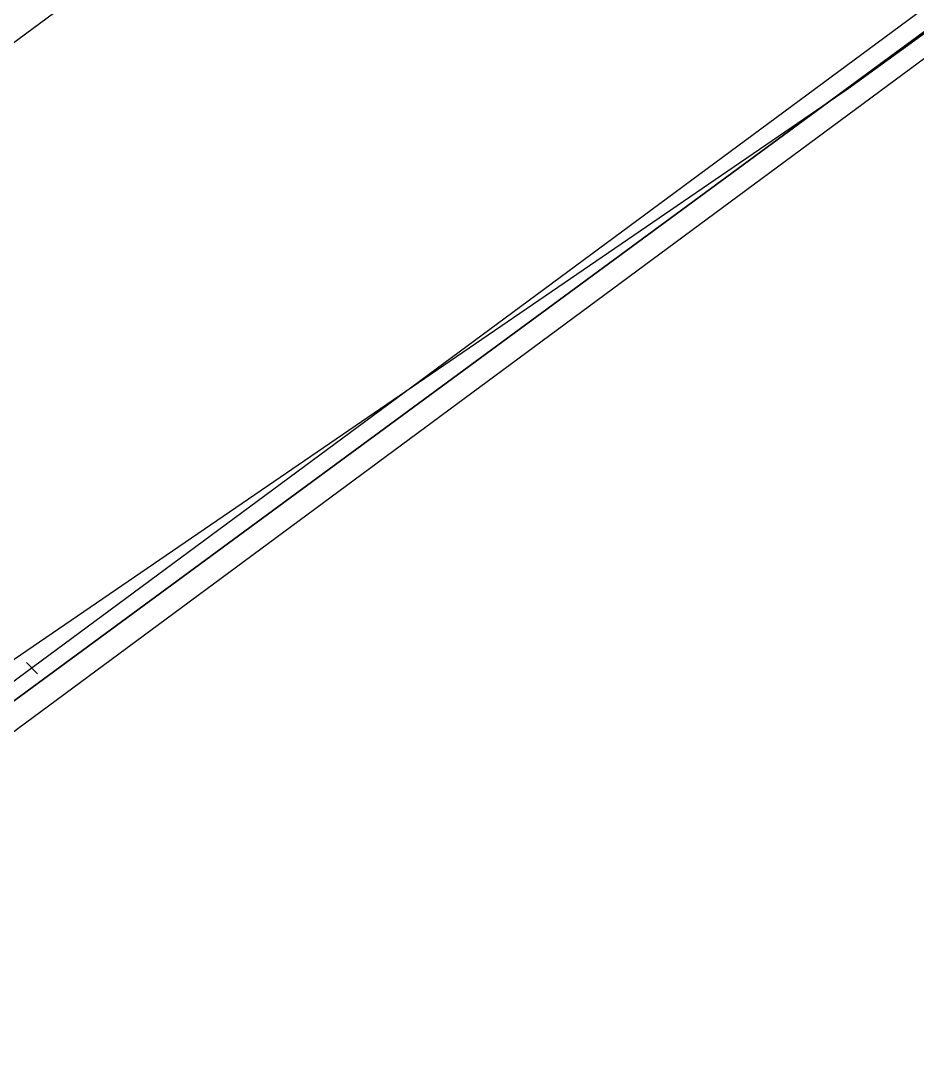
# Model space of a CAD drawing. Header units: feet. Extents: x -84 to 198, y -22 to 181.
# Drawn here: x 113.54 to 114.602, y 30.616 to 31.844 of the extents above; entities that cross this region are included whole.
import ezdxf

# ---------------------------------------------------------------- set-up
doc = ezdxf.new("R2010")
doc.units = ezdxf.units.FT
doc.layers.add('A-LINEA', color=7, linetype='CONTINUOUS')

msp = doc.modelspace()

# ---------------------------------------------------------------- linework, layer by layer
at = {"layer": 'A-LINEA'}
for p, q in [((116.1733, 33.7644), (113.1867, 31.5644)), ((116.1733, 33.7644), (113.1867, 31.5644)), ((113.5467, 31.0578), (113.5467, 31.0578)), ((113.5467, 31.0578), (113.5467, 31.0578))]:
    msp.add_line(p, q, dxfattribs=at)
for points in [[(103.4533, 25.1244), (105.36, 26.1111), (107.24, 27.1511), (109.1067, 28.2444), (110.9333, 29.3778), (112.7467, 30.5511), (114.52, 31.7644), (116.2667, 33.0311), (117.9733, 34.3244), (119.6533, 35.6711), (121.3067, 37.0578)], [(103.4533, 25.1244), (105.36, 26.1111), (107.24, 27.1511), (109.1067, 28.2444), (110.9333, 29.3778), (112.7467, 30.5511), (114.52, 31.7644), (116.2667, 33.0311), (117.9733, 34.3244), (119.6533, 35.6711), (121.3067, 37.0578)], [(116.64, 33.3378), (116.64, 33.3244), (113.4667, 30.9911), (113.4533, 31.0044), (116.6267, 33.3511), (116.64, 33.3511), (116.64, 33.3378)], [(116.64, 33.3378), (116.64, 33.3244), (113.4667, 30.9911), (113.4533, 31.0044), (116.6267, 33.3511), (116.64, 33.3511), (116.64, 33.3378)], [(116.6533, 33.3111), (113.48, 30.9644), (113.4667, 30.9778), (113.4667, 30.9911), (116.64, 33.3244), (116.6533, 33.3244), (116.6533, 33.3111)], [(116.6533, 33.3111), (113.48, 30.9644), (113.4667, 30.9778), (113.4667, 30.9911), (116.64, 33.3244), (116.6533, 33.3244), (116.6533, 33.3111)], [(113.5467, 31.0844), (113.56, 31.0711), (113.56, 31.0711)], [(113.5467, 31.0844), (113.56, 31.0711), (113.56, 31.0711)], [(113.5467, 31.0711), (113.5467, 31.0711), (113.5467, 31.0711)], [(113.5467, 31.0711), (113.5467, 31.0711), (113.5467, 31.0711)]]:
    msp.add_lwpolyline(points, dxfattribs=at)

doc.saveas('drawing.dxf')
